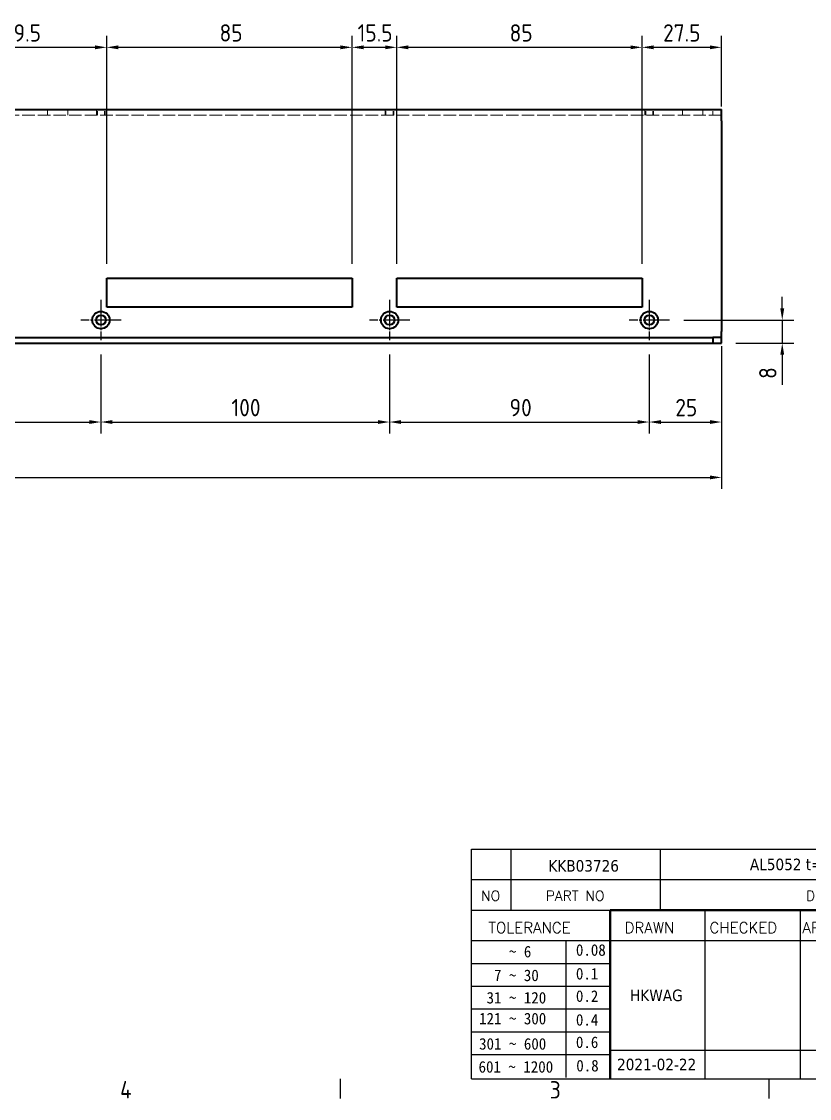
# Model space of a CAD drawing. Header units: millimetres. Extents: x 0 to 1188, y 0 to 840.
# Drawn here: x 632.1 to 905.1, y 13.2 to 386.4 of the extents above; entities that cross this region are included whole.
import ezdxf
from ezdxf.enums import TextEntityAlignment as Align

# ---------------------------------------------------------------- set-up
doc = ezdxf.new("R2010")
doc.units = ezdxf.units.MM
doc.header["$LTSCALE"] = 2
doc.linetypes.add('CHAIN', pattern=[0.35429999999999995, 0.2362, -0.0295, 0.0591, -0.0295])
doc.linetypes.add('DASHED', pattern=[0.2067, 0.1654, -0.0413])
doc.layers.get('0').update_dxf_attribs({"color": 3, "lineweight": 25})
for name, color, linetype, lineweight in [('가려진 것(ISO)', 2, 'DASHED', 18), ('가시적인 것(ISO)', 3, 'Continuous', 40), ('경계(ISO)', 7, 'Continuous', 25), ('제목(ISO)', 5, 'Continuous', 50), ('중심 표식(ISO)', 1, 'Continuous', 25), ('치수(ISO)', 2, 'Continuous', 25)]:
    doc.layers.add(name, color=color, linetype=linetype, lineweight=lineweight)
doc.styles.add('HAN_291', font='')
doc.styles.add('RC_284', font='ROMANC.shx')
doc.styles.add('RC_287', font='ROMANC.shx')
doc.styles.add('문자 텍스트_PSTEK_POSCO', font='isocp.shx')
doc.styles.add('치수 텍스트_PSTEK_POSCO', font='isocp.shx')
doc.styles.add('텍스트 스타일198', font='tahoma.ttf')
doc.styles.get('HAN_291').set_extended_font_data('GulimChe')
doc.dimstyles.new('치수_PSTEK_POSCO', dxfattribs={"dimscale": 2, "dimtxt": 3, "dimasz": 2, "dimexe": 2, "dimexo": 2.5, "dimgap": 1, "dimtad": 1, "dimrnd": 1e-08, "dimdsep": 46, "dimtxsty": '치수 텍스트_PSTEK_POSCO', "dimcen": 0.09, "dimdle": 10, "dimclrd": 7, "dimclre": 7, "dimclrt": 2, "dimadec": 1, "dimazin": 2, "dimtfac": 1, "dimtmove": 0, "dimatfit": 3, "dimfxl": 0, "dimtolj": 1, "dimlwd": -1, "dimlwe": -1, "dimarcsym": 0})

# ---------------------------------------------------------------- blocks, each defined once
blk = doc.blocks.new('경계 Default Border')
at = {"layer": '경계(ISO)'}
for p, q in [((371.25, 10), (371.25, 6.599999666213989)), ((445.4999923706055, 10), (445.4999923706055, 6.599999666213989))]:
    blk.add_line(p, q, dxfattribs=at)
at = {"layer": '경계(ISO)', "color": 2, "char_height": 3.00000011920929, "attachment_point": 7, "style": '문자 텍스트_PSTEK_POSCO'}
for s, insert in [('4', (333.0984701308117, 6.59999988079071)), ('3', (407.5435395229536, 6.57139439638704))]:
    blk.add_mtext(s, dxfattribs=dict(at, insert=insert))
blk = doc.blocks.new('제목 블록 PSTEK')
at = {"color": 180}
for p, q in [((182.475792979055, 11.79100474011392), (182.4757929790549, 51.56524660363496)), ((182.4757929790549, 51.56524660363496), (372.4757929537551, 51.56524660363496)), ((189.2651435055721, 51.56524660363496), (189.2651435055722, 41.00524660363494)), ((215.2152739891528, 41.00524660363494), (215.2152739891528, 51.56524660363496)), ((182.475792979055, 46.2852466036349), (372.4757929537551, 46.28524660363492)), ((182.475792979055, 41.00524660363493), (206.451475290024, 41.00524660363493)), ((222.9401812389276, 11.79100474011392), (222.9401812389276, 41.00524660363494)), ((239.4288871878316, 11.79100474011392), (239.4288871878316, 41.00524660363494)), ((182.475792979055, 35.72524660363497), (206.451475290024, 35.72524660363497)), ((198.8621818849491, 12.02524660363491), (198.8621818849491, 35.72524660363497)), ((206.451475290024, 35.72524660363497), (372.4757929537551, 35.72524660363497)), ((182.475792979055, 31.77524660363492), (206.451475290024, 31.77524660363492)), ((182.475792979055, 27.82524660363487), (206.451475290024, 27.82524660363487)), ((182.475792979055, 23.87524660363505), (206.451475290024, 23.87524660363505)), ((182.475792979055, 19.92524660363478), (206.451475290024, 19.92524660363478)), ((182.475792979055, 15.97524660363496), (206.451475290024, 15.97524660363496)), ((206.451475290024, 16.74100474011396), (255.9175931367359, 16.74100474011396)), ((182.475792979055, 11.79100474011392), (372.4757929537551, 11.79100474011389))]:
    blk.add_line(p, q, dxfattribs=at)
at = {"color": 7, "lineweight": 50}
for p, q in [((206.4514752900237, 11.79100474011392), (206.4514752900237, 41.00524660363494)), ((206.451475290024, 41.00524660363494), (372.4757929537551, 41.00524660363496))]:
    blk.add_line(p, q, dxfattribs=at)
at = {"layer": '제목(ISO)', "lineweight": 18}
blk.add_line((182.475792979055, 35.72500474011393), (182.475792979055, 11.79100474011392), dxfattribs=at)
at = {"color": 2}
for s, height, style, p in [('NO', 1.742399930953979, 'RC_284', (184.135398793432, 42.62317362549192)), ('PART NO', 1.742399930953979, 'RC_284', (195.3359407378685, 42.62317362549192)), ('DESCRIPTION', 1.742399930953979, 'RC_284', (240.4025565652523, 42.62317362549192)), (' TOLERANCE', 1.899999976158142, 'RC_287', (184.0872874387979, 37.00893196870329)), ('DRAWN', 1.899999976158142, 'RC_287', (208.9766620976279, 37.00893196870329)), ('CHECKED', 1.899999976158142, 'RC_287', (223.6856844514997, 37.00893196870329)), ('APPROVED', 1.899999976158142, 'RC_287', (239.7795453577791, 37.00893196870329)), ('    ~ 6', 2.000000029802322, 'HAN_291', (183.7721304966814, 32.8176515608431)), ('0.08', 2.000000029802322, 'HAN_291', (200.5467345600617, 33.09873600004101)), ('  7 ~ 30', 2.000000029802322, 'HAN_291', (183.7721304966814, 28.70538114822415)), ('0.1', 2.000000029802322, 'HAN_291', (200.5467345600617, 28.98646558742206)), (' 31 ~ 120', 2.000000029802322, 'HAN_291', (183.7721304966814, 24.82628181916237)), ('0.2', 2.000000029802322, 'HAN_291', (200.5467345600617, 25.10736625836028)), ('121 ~ 300', 2.000000029802322, 'HAN_291', (183.7721304966814, 21.21401206133254)), ('0.4', 2.000000029802322, 'HAN_291', (200.5467345600617, 20.99509650053045)), ('301 ~ 600', 2.000000029802322, 'HAN_291', (183.7721304966814, 16.83491273227077)), ('0.6', 2.000000029802322, 'HAN_291', (200.5467345600617, 17.11599717146868)), ('0.8', 2.000000029802322, 'HAN_291', (200.6097246063884, 13.05732192299702)), ('601 ~ 1200', 2.000000029802322, 'HAN_291', (183.6802025156883, 12.84759660881125))]:
    blk.add_text(s, height=height, dxfattribs=dict(at, style=style)).set_placement(p)
at = {"layer": '제목(ISO)', "color": 7, "style": '텍스트 스타일198'}
for tag, p in [('질량\\P3;_001', (350.3046145979153, 48.1643332325385)), ('부품_번호_001', (195.7796271768968, 47.68004260673702)), ('설명_001', (230.6837384546629, 47.92245856837096)), ('재질_001', (290.6002202955571, 47.92524659519488)), ("3._Q'TY_001", (312.7051684940307, 47.92188863680521)), ('제목_001', (335.5349605824892, 32.12134217035067)), ('부품_번호_001', (334.4388674301287, 26.8052465951949)), ('설계자_001', (209.9396160013646, 25.23446884679021)), ('프로젝트_001', (271.6304945365308, 16.57270180080504)), ('시트_크기_001', (260.7896290458918, 14.81730632141838)), ('작성_날짜_001', (207.6770236384131, 13.26600473167383)), ('프로젝트_002', (286.6403537393983, 13.14882256215354))]:
    blk.add_attdef(tag, p, '', height=2.000000029802322, dxfattribs=at)
for tag, p in [('4._COLOR', (327.6805273250926, 48.92524660363493)), ('1._MODEL_NAME', (341.233897335037, 38.36524660363497)), ('점검자', (231.1845342133799, 26.23312567187446)), ('엔지니어링_승인자', (247.673240162284, 26.23312567187446)), ('점검_날짜', (231.1845342133799, 14.26600474011394)), ('엔지니어링_승인_날짜', (247.6732401622839, 14.26600474011394))]:
    blk.add_attdef(tag, text='', height=2.000000029802322, dxfattribs=at).set_placement(p, align=Align.MIDDLE_CENTER)
blk = doc.blocks.new('*D27')
at = {"layer": 'Defpoints', "color": 0}
for p in [(559.5685424140321, 275.9177322621279), (659.5685424140321, 275.9177322621279), (659.5685424140321, 247.5704755721099)]:
    blk.add_point(p, dxfattribs=at)
at = {"layer": '치수(ISO)', "color": 7}
for p, q in [((559.5685424140321, 270.9177322621279), (559.5685424140321, 243.5704755721099)), ((659.5685424140321, 270.9177322621279), (659.5685424140321, 243.5704755721099)), ((563.5685424140321, 247.5704755721099), (655.5685424140321, 247.5704755721099))]:
    blk.add_line(p, q, dxfattribs=at)
for points in [[(563.5685424140321, 248.2371422387766), (563.5685424140321, 246.9038089054433), (559.5685424140321, 247.5704755721099)], [(655.5685424140321, 248.2371422387766), (655.5685424140321, 246.9038089054433), (659.5685424140321, 247.5704755721099)]]:
    blk.add_solid(points, dxfattribs=at)
at = {"layer": '치수(ISO)', "color": 2, "insert": (604.7861802093076, 252.5704755721099), "char_height": 6, "attachment_point": 4, "style": '치수 텍스트_PSTEK_POSCO'}
blk.add_mtext('\\A1;100', dxfattribs=at)
blk = doc.blocks.new('*D28')
at = {"layer": 'Defpoints', "color": 0}
for p in [(659.5685424140321, 275.9177322621279), (759.5685424140321, 275.9177322621279), (759.5685424140321, 247.5704755721099)]:
    blk.add_point(p, dxfattribs=at)
at = {"layer": '치수(ISO)', "color": 7}
for p, q in [((659.5685424140321, 270.9177322621279), (659.5685424140321, 243.5704755721099)), ((759.5685424140321, 270.9177322621279), (759.5685424140321, 243.5704755721099)), ((663.5685424140321, 247.5704755721099), (755.5685424140321, 247.5704755721099))]:
    blk.add_line(p, q, dxfattribs=at)
for points in [[(663.5685424140321, 248.2371422387766), (663.5685424140321, 246.9038089054433), (659.5685424140321, 247.5704755721099)], [(755.5685424140321, 248.2371422387766), (755.5685424140321, 246.9038089054433), (759.5685424140321, 247.5704755721099)]]:
    blk.add_solid(points, dxfattribs=at)
at = {"layer": '치수(ISO)', "color": 2, "insert": (704.7861802093075, 252.5704755721099), "char_height": 6, "attachment_point": 4, "style": '치수 텍스트_PSTEK_POSCO'}
blk.add_mtext('\\A1;100', dxfattribs=at)
blk = doc.blocks.new('*D29')
at = {"layer": 'Defpoints', "color": 0}
for p in [(759.5685424140321, 275.9177322621279), (849.5685424140321, 275.917732262128), (849.5685424140321, 247.5704755721099)]:
    blk.add_point(p, dxfattribs=at)
at = {"layer": '치수(ISO)', "color": 7}
for p, q in [((759.5685424140321, 270.9177322621279), (759.5685424140321, 243.5704755721099)), ((849.5685424140321, 270.917732262128), (849.5685424140321, 243.5704755721099)), ((763.5685424140321, 247.5704755721099), (845.5685424140321, 247.5704755721099))]:
    blk.add_line(p, q, dxfattribs=at)
for points in [[(763.5685424140321, 248.2371422387766), (763.5685424140321, 246.9038089054433), (759.5685424140321, 247.5704755721099)], [(845.5685424140321, 248.2371422387766), (845.5685424140321, 246.9038089054433), (849.5685424140321, 247.5704755721099)]]:
    blk.add_solid(points, dxfattribs=at)
at = {"layer": '치수(ISO)', "color": 2, "insert": (801.1619161405956, 252.5704755721099), "char_height": 6, "attachment_point": 4, "style": '치수 텍스트_PSTEK_POSCO'}
blk.add_mtext('\\A1;90', dxfattribs=at)
blk = doc.blocks.new('*D30')
at = {"layer": 'Defpoints', "color": 0}
for p in [(874.5685424140318, 278.917732262128), (849.5685424140321, 275.917732262128), (874.5685424140318, 247.5704755721099)]:
    blk.add_point(p, dxfattribs=at)
at = {"layer": '치수(ISO)', "color": 7}
for p, q in [((874.5685424140318, 273.917732262128), (874.5685424140318, 243.5704755721099)), ((849.5685424140321, 270.917732262128), (849.5685424140321, 243.5704755721099)), ((853.5685424140321, 247.5704755721099), (870.5685424140318, 247.5704755721099))]:
    blk.add_line(p, q, dxfattribs=at)
for points in [[(853.5685424140321, 248.2371422387766), (853.5685424140321, 246.9038089054433), (849.5685424140321, 247.5704755721099)], [(870.5685424140318, 248.2371422387766), (870.5685424140318, 246.9038089054433), (874.5685424140318, 247.5704755721099)]]:
    blk.add_solid(points, dxfattribs=at)
at = {"layer": '치수(ISO)', "color": 2, "insert": (858.5880972429577, 252.571066123291), "char_height": 6, "attachment_point": 4, "style": '치수 텍스트_PSTEK_POSCO'}
blk.add_mtext('\\A1;25', dxfattribs=at)
blk = doc.blocks.new('*D39')
at = {"layer": 'Defpoints', "color": 0}
for p in [(661.5685424140321, 377.4177322621279), (602.0685424140321, 297.417732262128), (661.5685424140321, 297.417732262128)]:
    blk.add_point(p, dxfattribs=at)
at = {"layer": '치수(ISO)', "color": 7}
for p, q in [((602.0685424140321, 302.417732262128), (602.0685424140321, 381.4177322621279)), ((661.5685424140321, 302.417732262128), (661.5685424140321, 381.4177322621279)), ((606.0685424140321, 377.4177322621279), (657.5685424140321, 377.4177322621279))]:
    blk.add_line(p, q, dxfattribs=at)
for points in [[(606.0685424140321, 378.0843989287945), (606.0685424140321, 376.7510655954612), (602.0685424140321, 377.4177322621279)], [(657.5685424140321, 378.0843989287945), (657.5685424140321, 376.7510655954612), (661.5685424140321, 377.4177322621279)]]:
    blk.add_solid(points, dxfattribs=at)
at = {"layer": '치수(ISO)', "color": 2, "insert": (625.4037953538373, 382.4177322621279), "char_height": 6, "attachment_point": 4, "style": '치수 텍스트_PSTEK_POSCO'}
blk.add_mtext('\\A1;59.5', dxfattribs=at)
blk = doc.blocks.new('*D40')
at = {"layer": 'Defpoints', "color": 0}
for p in [(746.5685424140321, 377.4177322621279), (661.5685424140321, 297.417732262128), (746.5685424140321, 297.417732262128)]:
    blk.add_point(p, dxfattribs=at)
at = {"layer": '치수(ISO)', "color": 7}
for p, q in [((661.5685424140321, 302.417732262128), (661.5685424140321, 381.4177322621279)), ((746.5685424140321, 302.417732262128), (746.5685424140321, 381.4177322621279)), ((665.5685424140321, 377.4177322621279), (742.5685424140321, 377.4177322621279))]:
    blk.add_line(p, q, dxfattribs=at)
for points in [[(665.5685424140321, 378.0843989287945), (665.5685424140321, 376.7510655954612), (661.5685424140321, 377.4177322621279)], [(742.5685424140321, 378.0843989287945), (742.5685424140321, 376.7510655954612), (746.5685424140321, 377.4177322621279)]]:
    blk.add_solid(points, dxfattribs=at)
at = {"layer": '치수(ISO)', "color": 2, "insert": (700.6642783453201, 382.4177322621279), "char_height": 6, "attachment_point": 4, "style": '치수 텍스트_PSTEK_POSCO'}
blk.add_mtext('\\A1;85', dxfattribs=at)
blk = doc.blocks.new('*D41')
at = {"layer": 'Defpoints', "color": 0}
for p in [(762.0685424140321, 377.4177322621279), (746.5685424140321, 297.417732262128), (762.0685424140321, 297.417732262128)]:
    blk.add_point(p, dxfattribs=at)
at = {"layer": '치수(ISO)', "color": 7}
for p, q in [((746.5685424140321, 302.417732262128), (746.5685424140321, 381.4177322621279)), ((762.0685424140321, 302.417732262128), (762.0685424140321, 381.4177322621279)), ((750.5685424140321, 377.4177322621279), (758.0685424140321, 377.4177322621279))]:
    blk.add_line(p, q, dxfattribs=at)
for points in [[(750.5685424140321, 378.0843989287945), (750.5685424140321, 376.7510655954612), (746.5685424140321, 377.4177322621279)], [(758.0685424140321, 378.0843989287945), (758.0685424140321, 376.7510655954612), (762.0685424140321, 377.4177322621279)]]:
    blk.add_solid(points, dxfattribs=at)
at = {"layer": '치수(ISO)', "color": 2, "insert": (748.4942783453201, 382.4177322621279), "char_height": 6, "attachment_point": 4, "style": '치수 텍스트_PSTEK_POSCO'}
blk.add_mtext('\\A1;15.5', dxfattribs=at)
blk = doc.blocks.new('*D42')
at = {"layer": 'Defpoints', "color": 0}
for p in [(847.0685424140321, 377.4177322621279), (762.0685424140321, 297.417732262128), (847.0685424140321, 297.417732262128)]:
    blk.add_point(p, dxfattribs=at)
at = {"layer": '치수(ISO)', "color": 7}
for p, q in [((762.0685424140321, 302.417732262128), (762.0685424140321, 381.4177322621279)), ((847.0685424140321, 302.417732262128), (847.0685424140321, 381.4177322621279)), ((766.0685424140321, 377.4177322621279), (843.0685424140321, 377.4177322621279))]:
    blk.add_line(p, q, dxfattribs=at)
for points in [[(766.0685424140321, 378.0843989287945), (766.0685424140321, 376.7510655954612), (762.0685424140321, 377.4177322621279)], [(843.0685424140321, 378.0843989287945), (843.0685424140321, 376.7510655954612), (847.0685424140321, 377.4177322621279)]]:
    blk.add_solid(points, dxfattribs=at)
at = {"layer": '치수(ISO)', "color": 2, "insert": (801.16427834532, 382.4177322621279), "char_height": 6, "attachment_point": 4, "style": '치수 텍스트_PSTEK_POSCO'}
blk.add_mtext('\\A1;85', dxfattribs=at)
blk = doc.blocks.new('*D43')
at = {"layer": 'Defpoints', "color": 0}
for p in [(874.5685424140318, 377.4177322621279), (874.5685424140318, 351.917732262128), (847.0685424140321, 297.417732262128)]:
    blk.add_point(p, dxfattribs=at)
at = {"layer": '치수(ISO)', "color": 7}
for p, q in [((847.0685424140321, 302.417732262128), (847.0685424140321, 381.4177322621279)), ((874.5685424140318, 356.917732262128), (874.5685424140318, 381.4177322621279)), ((851.0685424140321, 377.4177322621279), (870.5685424140318, 377.4177322621279))]:
    blk.add_line(p, q, dxfattribs=at)
for points in [[(851.0685424140321, 378.0843989287945), (851.0685424140321, 376.7510655954612), (847.0685424140321, 377.4177322621279)], [(870.5685424140318, 378.0843989287945), (870.5685424140318, 376.7510655954612), (874.5685424140318, 377.4177322621279)]]:
    blk.add_solid(points, dxfattribs=at)
at = {"layer": '치수(ISO)', "color": 2, "insert": (854.3380972429577, 382.418322813309), "char_height": 6, "attachment_point": 4, "style": '치수 텍스트_PSTEK_POSCO'}
blk.add_mtext('\\A1;27.5', dxfattribs=at)
blk = doc.blocks.new('*D46')
at = {"layer": 'Defpoints', "color": 0}
for p in [(144.5685424140321, 274.9177322621279), (874.5685424140321, 274.9177322621279), (874.5685424140321, 228.3811340117269)]:
    blk.add_point(p, dxfattribs=at)
at = {"layer": '치수(ISO)', "color": 7}
for p, q in [((144.5685424140321, 269.9177322621279), (144.5685424140321, 224.3811340117269)), ((874.5685424140321, 269.9177322621279), (874.5685424140321, 224.3811340117269)), ((148.5685424140321, 228.3811340117269), (870.5685424140321, 228.3811340117269))]:
    blk.add_line(p, q, dxfattribs=at)
for points in [[(148.5685424140321, 229.0478006783936), (148.5685424140321, 227.7144673450603), (144.5685424140321, 228.3811340117269)], [(870.5685424140321, 229.0478006783936), (870.5685424140321, 227.7144673450603), (874.5685424140321, 228.3811340117269)]]:
    blk.add_solid(points, dxfattribs=at)
at = {"layer": '치수(ISO)', "color": 2, "insert": (504.1661802093077, 233.3811340117269), "char_height": 6, "attachment_point": 4, "style": '치수 텍스트_PSTEK_POSCO'}
blk.add_mtext('\\A1;730', dxfattribs=at)
blk = doc.blocks.new('*D71')
at = {"layer": 'Defpoints', "color": 0}
for p in [(856.5685424140321, 282.9177322621279), (895.6248025609235, 282.9177322621279), (874.5685424140321, 274.9177322621279)]:
    blk.add_point(p, dxfattribs=at)
at = {"layer": '치수(ISO)', "color": 7}
for p, q in [((895.6248025609235, 286.9177322621279), (895.6248025609235, 290.9177322621279)), ((861.5685424140321, 282.9177322621279), (899.6248025609235, 282.9177322621279)), ((895.6248025609235, 282.9177322621279), (895.6248025609235, 274.9177322621279)), ((879.5685424140321, 274.9177322621279), (899.6248025609235, 274.9177322621279)), ((895.6248025609235, 270.9177322621279), (895.6248025609235, 260.5177322621279))]:
    blk.add_line(p, q, dxfattribs=at)
for points in [[(894.9581358942569, 286.9177322621279), (896.2914692275901, 286.9177322621279), (895.6248025609235, 282.9177322621279)], [(894.9581358942569, 270.9177322621279), (896.2914692275901, 270.9177322621279), (895.6248025609235, 274.9177322621279)]]:
    blk.add_solid(points, dxfattribs=at)
at = {"layer": '치수(ISO)', "color": 2, "insert": (890.6248025609234, 262.517732262128), "char_height": 6, "attachment_point": 4, "rotation": 90, "style": '치수 텍스트_PSTEK_POSCO'}
blk.add_mtext('\\A1;8', dxfattribs=at)

msp = doc.modelspace()

# ---------------------------------------------------------------- linework, layer by layer
at = {"layer": '가려진 것(ISO)', "ltscale": 1.904596567153931}
for p, q in [((641.068542414032, 355.9177322621279), (641.068542414032, 353.9177322621279)), ((648.068542414032, 355.9177322621279), (648.068542414032, 353.9177322621279)), ((658.068542414032, 355.9177322621279), (658.068542414032, 353.9177322621279)), ((658.3390424140321, 353.9177322621279), (658.3390424140321, 355.9177322621279)), ((660.7980424140321, 353.9177322621279), (660.7980424140321, 355.9177322621279)), ((661.0685424140321, 353.9177322621279), (661.068542414032, 355.9177322621279)), ((758.0685424140322, 355.9177322621279), (758.0685424140322, 353.9177322621279)), ((758.3390424140321, 353.9177322621279), (758.3390424140321, 355.9177322621279)), ((760.7980424140321, 353.9177322621279), (760.7980424140321, 355.9177322621279)), ((761.068542414032, 353.9177322621279), (761.068542414032, 355.9177322621279)), ((848.0685424140322, 355.9177322621279), (848.0685424140322, 353.9177322621279)), ((848.3390424140321, 353.9177322621279), (848.3390424140321, 355.9177322621279)), ((850.7980424140321, 353.9177322621279), (850.7980424140321, 355.9177322621279)), ((851.068542414032, 353.9177322621279), (851.068542414032, 355.9177322621279)), ((861.068542414032, 355.9177322621279), (861.068542414032, 353.9177322621279)), ((868.068542414032, 355.9177322621279), (868.068542414032, 353.9177322621279)), ((871.5685424140321, 353.9177322621279), (871.5685424140321, 355.9177322621279))]:
    msp.add_line(p, q, dxfattribs=at)
at = {"layer": '가려진 것(ISO)', "ltscale": 13.0803279876709}
msp.add_line((874.5685424140321, 353.9177322621279), (144.5685424140321, 353.9177322621279), dxfattribs=at)
at = {"layer": '가시적인 것(ISO)'}
for p, q in [((144.5685424140321, 355.917732262128), (874.5685424140321, 355.9177322621279)), ((874.5685424140321, 351.9177322621278), (874.5685424140321, 355.9177322621278)), ((874.5685424140318, 351.917732262128), (874.5685424140318, 278.917732262128)), ((661.5685424140321, 297.417732262128), (746.5685424140321, 297.417732262128)), ((661.5685424140321, 287.417732262128), (661.5685424140321, 297.417732262128)), ((746.5685424140321, 297.417732262128), (746.5685424140321, 287.417732262128)), ((762.0685424140321, 297.417732262128), (847.0685424140321, 297.417732262128)), ((762.0685424140321, 287.417732262128), (762.0685424140321, 297.417732262128)), ((847.0685424140321, 297.417732262128), (847.0685424140321, 287.417732262128)), ((746.5685424140321, 287.417732262128), (661.5685424140321, 287.417732262128)), ((847.0685424140321, 287.417732262128), (762.0685424140321, 287.417732262128)), ((147.568542414032, 276.9177322621279), (871.5685424140321, 276.9177322621279)), ((874.5685424140321, 276.9177322621279), (871.5685424140321, 276.9177322621279)), ((871.5685424140321, 276.9177322621279), (871.5685424140321, 274.9177322621279)), ((874.5685424140321, 276.9177322621279), (874.5685424140321, 278.9177322621279)), ((874.5685424140321, 274.9177322621279), (874.5685424140321, 276.9177322621279)), ((147.568542414032, 274.9177322621279), (871.5685424140321, 274.9177322621279)), ((871.5685424140321, 274.9177322621279), (874.5685424140321, 274.9177322621279))]:
    msp.add_line(p, q, dxfattribs=at)
for centre, radius in [((659.5685424140321, 282.9177322621279), 3), ((659.5685424140321, 282.9177322621279), 1.7), ((759.5685424140321, 282.9177322621279), 3), ((759.5685424140321, 282.9177322621279), 1.7), ((849.5685424140321, 282.9177322621279), 3), ((849.5685424140321, 282.9177322621279), 1.7)]:
    msp.add_circle(centre, radius, dxfattribs=at)
at = {"layer": '중심 표식(ISO)', "linetype": 'CHAIN', "ltscale": 7.778351783752441}
for p, q in [((659.5685424140321, 289.9177322621279), (659.5685424140321, 275.9177322621279)), ((759.5685424140321, 289.9177322621279), (759.5685424140321, 275.9177322621279)), ((849.5685424140321, 289.9177322621279), (849.5685424140321, 275.917732262128)), ((666.5685424140321, 282.9177322621279), (652.568542414032, 282.9177322621279)), ((766.5685424140321, 282.9177322621279), (752.568542414032, 282.9177322621279)), ((856.5685424140321, 282.9177322621279), (842.568542414032, 282.9177322621279))]:
    msp.add_line(p, q, dxfattribs=at)

# ---------------------------------------------------------------- block references
at = {"xscale": 2, "yscale": 2, "zscale": 2}
msp.add_blockref('경계 Default Border', (0, 0), dxfattribs=at)
ref = msp.add_blockref('제목 블록 PSTEK', (423.0484140924897, -3.58200948022779), dxfattribs=dict(xscale=2, yscale=2, zscale=2))
ref.add_attrib('설계자_001', 'HKWAG', (842.9276460952188, 46.88692821335263), dxfattribs={"layer": '제목(ISO)', "color": 7, "height": 4.000000059604645, "style": '텍스트 스타일198'})
ref.add_attrib('작성_날짜_001', '2021-02-22', (838.4024613693159, 22.94999998311987), dxfattribs={"layer": '제목(ISO)', "color": 7, "height": 4.000000059604645, "style": '텍스트 스타일198'})
ref.add_attrib('설명_001', 'AL5052 t=2.0*2*33*81*730', (884.4158910018156, 92.26290765651414), dxfattribs={"layer": '제목(ISO)', "color": 7, "height": 4.000000059604645, "style": '텍스트 스타일198'})
ref.add_attrib('부품_번호_001', 'KKB03726', (814.6076684462832, 91.77807573324625), dxfattribs={"layer": '제목(ISO)', "color": 7, "height": 4.000000059604645, "style": '텍스트 스타일198'})

# ---------------------------------------------------------------- dimensions: what is measured, and where the dimension line sits
at = {"layer": '치수(ISO)', "color": 7}
for base, p1, p2, angle, override, picture, middle in [((661.5685424140321, 377.4177322621279), (602.0685424140321, 297.417732262128), (661.5685424140321, 297.417732262128), 180, {"dimdec": 2, "dimtp": 0, "dimtm": -0, "dimtdec": 2, "dimtofl": 0, "dimatfit": 1}, '*D39', (631.8385424140321, 377.4177322621279)), ((746.5685424140321, 377.4177322621279), (661.5685424140321, 297.417732262128), (746.5685424140321, 297.417732262128), 180, {"dimdec": 2, "dimtp": 0, "dimtm": -0, "dimtdec": 2, "dimtofl": 0, "dimatfit": 1}, '*D40', (704.0885424140321, 377.4177322621279)), ((762.0685424140321, 377.4177322621279), (746.5685424140321, 297.417732262128), (762.0685424140321, 297.417732262128), 180, {"dimdec": 2, "dimtp": 0, "dimtm": -0, "dimtdec": 2, "dimtofl": 0, "dimatfit": 1}, '*D41', (754.3185424140321, 377.4177322621279)), ((847.0685424140321, 377.4177322621279), (762.0685424140321, 297.417732262128), (847.0685424140321, 297.417732262128), 180, {"dimdec": 2, "dimtp": 0, "dimtm": -0, "dimtdec": 2, "dimtofl": 0, "dimatfit": 1}, '*D42', (804.588542414032, 377.4177322621279)), ((874.5685424140318, 377.4177322621279), (847.0685424140321, 297.417732262128), (874.5685424140318, 351.917732262128), 180, {"dimdec": 2, "dimtp": 0, "dimtm": -0, "dimtdec": 2, "dimtofl": 0, "dimatfit": 1}, '*D43', (860.8385424140318, 377.4177322621279)), ((895.6248025609235, 282.9177322621279), (874.5685424140321, 274.9177322621279), (856.5685424140321, 282.9177322621279), 90, {"dimdec": 2, "dimtp": 0, "dimtm": -0, "dimtdec": 2, "dimtofl": 1, "dimatfit": 1}, '*D71', (895.6248025609234, 263.717732262128)), ((874.5685424140318, 247.5704755721099), (849.5685424140321, 275.917732262128), (874.5685424140318, 278.917732262128), 180, {"dimdec": 2, "dimtp": 0, "dimtm": -0, "dimtdec": 2, "dimtofl": 0, "dimatfit": 1}, '*D30', (862.0885424140318, 247.5704755721099)), ((874.5685424140321, 228.3811340117269), (144.5685424140321, 274.9177322621279), (874.5685424140321, 274.9177322621279), 180, {"dimdec": 2, "dimtp": 0, "dimtm": -0, "dimtdec": 2, "dimtofl": 0, "dimatfit": 1}, '*D46', (509.5685424140321, 228.3811340117269)), ((659.5685424140321, 247.5704755721099), (559.5685424140321, 275.9177322621279), (659.5685424140321, 275.9177322621279), 180, {"dimdec": 2, "dimtp": 0, "dimtm": -0, "dimtdec": 2, "dimtofl": 0, "dimatfit": 1}, '*D27', (609.5885424140321, 247.5704755721099)), ((759.5685424140321, 247.5704755721099), (659.5685424140321, 275.9177322621279), (759.5685424140321, 275.9177322621279), 180, {"dimdec": 2, "dimtp": 0, "dimtm": -0, "dimtdec": 2, "dimtofl": 0, "dimatfit": 1}, '*D28', (709.588542414032, 247.5704755721099)), ((849.5685424140321, 247.5704755721099), (759.5685424140321, 275.9177322621279), (849.5685424140321, 275.917732262128), 180, {"dimdec": 2, "dimtp": 0, "dimtm": -0, "dimtdec": 2, "dimtofl": 0, "dimatfit": 1}, '*D29', (804.588542414032, 247.5704755721099))]:
    dim = msp.add_linear_dim(base=base, p1=p1, p2=p2, angle=angle, dimstyle='치수_PSTEK_POSCO', override=override, dxfattribs=at)
    dim.commit()
    dim.dimension.update_dxf_attribs({"geometry": picture, "text_midpoint": middle, "dimtype": 160})

doc.saveas('drawing.dxf')
